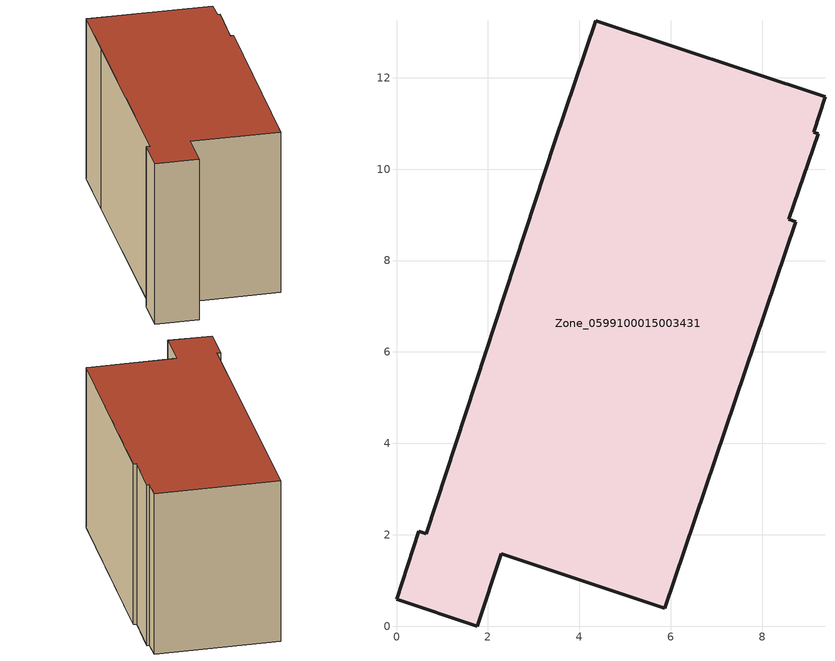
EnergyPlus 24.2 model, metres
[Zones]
Zone_0599100015003431
 floor ground (C_G): 9.38,11.58 9.13,10.81 9.23,10.78 8.59,8.9 8.74,8.85 5.87,0.39 2.29,1.58 1.77,0 0,0.59 0.49,2.08 0.66,2.02 3.46,10.6 4.36,13.25 z0.93
 wall outside (C_F): 0.49,2.08 0,0.59 1.77,0 2.29,1.58 5.87,0.39 8.74,8.85 8.59,8.9 9.23,10.78 9.13,10.81 9.38,11.58 4.36,13.25 3.46,10.6 0.66,2.02 0.49,2.08 z0.93:8.27
 roof outside (C_R): 9.13,10.81 9.38,11.58 4.36,13.25 3.46,10.6 0.66,2.02 0.49,2.08 0,0.59 1.77,0 2.29,1.58 5.87,0.39 8.74,8.85 8.59,8.9 9.23,10.78 z8.27
[BUILDING]
Pand.0599100015003431: North Axis=0; Terrain=City; Loads Convergence Tolerance Value=0.04; Temperature Convergence Tolerance Value=0.4; Solar Distribution=FullExterior; Maximum Number of Warmup Days=25; Minimum Number of Warmup Days=1
[Site:Location]
Rotterdam.The.Hague.AP_ZH_NLD Design_Conditions: Latitude=51.96; Longitude=4.45; Time Zone=1; Elevation=-4.5
[SITE:GROUNDTEMPERATURE:BUILDINGSURFACE]
18, 18, 18, 18, 18, 18, 18, 18, 18, 18, 18, 18
[MATERIAL] Thermal Absorptance=0.9; Solar Absorptance=0.7; Visible Absorptance=0.7
Name | Roughness | Thickness | Conductivity | Density | Specific Heat
G.TI.1965-1974 | MediumSmooth | 0.15 | 0.882353 | 540 | 1210
F.TI.1965-1974 | Rough | 0.3 | 0.697674 | 1920 | 840
R.TI.1965-1974 | MediumRough | 0.2 | 0.232558 | 1500 | 1000
[CONSTRUCTION]
C_G: G.TI.1965-1974
C_F: F.TI.1965-1974
C_R: R.TI.1965-1974
[ZONE]
Zone_0599100015003431: Type=1; Multiplier=1; Ceiling Height=Autocalculate; Volume=Autocalculate; Floor Area=autocalculate; Part of Total Floor Area=Yes
[ZONEINFILTRATION:DESIGNFLOWRATE]
Infil_Zone_0599100015003431: Zone or ZoneList or Space or SpaceList=Zone_0599100015003431; Schedule=AlwaysOn; Design Flow Rate Calculation Method=Flow/Area; Flow Rate per Floor Area=0.003; Constant Term Coefficient=1; Temperature Term Coefficient=0; Velocity Term Coefficient=0; Velocity Squared Term Coefficient=0
[HVACTEMPLATE:ZONE:IDEALLOADSAIRSYSTEM]
Zone_0599100015003431: Maximum Heating Supply Air Temperature=50; Minimum Cooling Supply Air Temperature=13; Maximum Heating Supply Air Humidity Ratio=0.0156; Minimum Cooling Supply Air Humidity Ratio=0.0077; Heating Limit=NoLimit; Cooling Limit=NoLimit; Dehumidification Control Type=ConstantSensibleHeatRatio; Cooling Sensible Heat Ratio=0.7; Dehumidification Setpoint=60; Humidification Control Type=None; Humidification Setpoint=30; Outdoor Air Method=None; Outdoor Air Flow Rate per Person=0.00944; Outdoor Air Flow Rate per Zone Floor Area=0; Outdoor Air Flow Rate per Zone=0; Demand Controlled Ventilation Type=None; Outdoor Air Economizer Type=NoEconomizer; Heat Recovery Type=None; Sensible Heat Recovery Effectiveness=0.7; Latent Heat Recovery Effectiveness=0.65
[ZONECONTROL:THERMOSTAT]
ThermostatControl_Zone_0599100015003431: Zone or ZoneList=Zone_0599100015003431; Control Type Schedule=DualSetpointControlType; Control 1=Thermostat_Zone_0599100015003431; Temperature Difference Between Cutout And Setpoint=0
[THERMOSTATSETPOINT:DUALSETPOINT]
Thermostat_Zone_0599100015003431: Heating Setpoint Temperature Schedule=HeatingSetpoint_Zone_0599100015003431; Cooling Setpoint Temperature Schedule=CoolingSetpoint_Zone_0599100015003431
[SCHEDULE:COMPACT]
HeatingSetpoint_Zone_0599100015003431: Through: 12/31, For: AllDays, Until: 24:00, 21
CoolingSetpoint_Zone_0599100015003431: Through: 12/31, For: AllDays, Until: 24:00, 24
DualSetpointControlType: Through: 12/31, For: AllDays, Until: 24:00, 4
AlwaysOn: Through: 12/31, For: AllDays, Until: 24:00, 1
